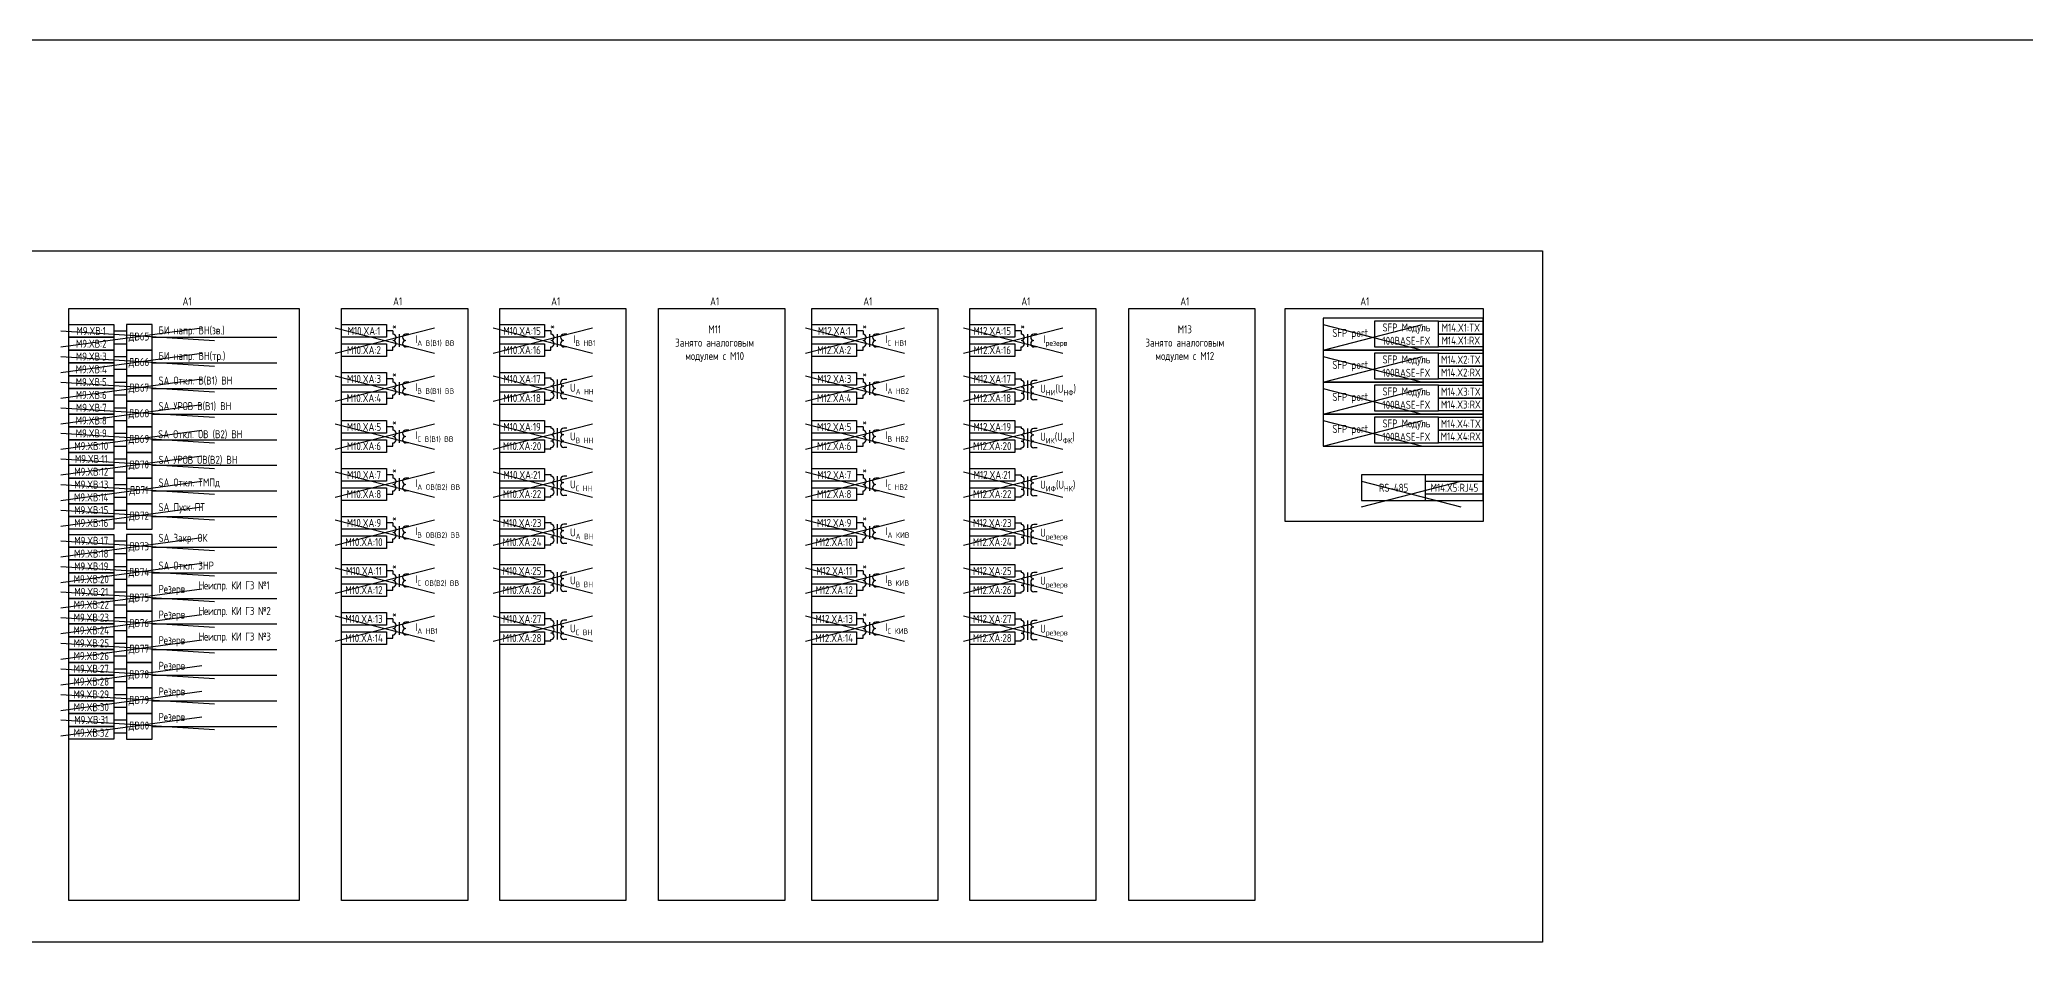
# Model space of a CAD drawing. Header units: millimetres. Extents: x -1117 to 4572, y -90 to 586.
# Drawn here: x -203 to 418, y 300 to 586 of the extents above; entities that cross this region are included whole.
import ezdxf

# ---------------------------------------------------------------- set-up
doc = ezdxf.new("R2010")
doc.units = ezdxf.units.MM
doc.styles.add('Gost_type_A', font='GOST_A.TTF')

msp = doc.modelspace()

# ---------------------------------------------------------------- linework, layer by layer
at = {"color": 6}
for p, q in [((198.14, 496.99), (229.14, 488.99)), ((198.14, 488.99), (229.14, 496.99)), ((-196.25, 489.99), (-152.25, 495.99)), ((-196.25, 494.99), (-148.25, 491.99)), ((-110.56, 495.99), (-79.56, 487.99)), ((-110.56, 487.99), (-79.56, 495.99)), ((-61.17, 495.99), (-30.17, 487.99)), ((-61.17, 487.99), (-30.17, 495.99)), ((36.35, 495.99), (67.35, 487.99)), ((36.35, 487.99), (67.35, 495.99)), ((-196.25, 481.99), (-152.25, 487.99)), ((-196.25, 486.99), (-148.25, 483.99)), ((198.14, 486.99), (229.14, 478.99)), ((198.14, 478.99), (229.14, 486.99)), ((-196.25, 473.99), (-152.25, 479.99)), ((-196.25, 478.99), (-148.25, 475.99)), ((-110.56, 480.99), (-79.56, 472.99)), ((-110.56, 472.99), (-79.56, 480.99)), ((-61.17, 480.99), (-30.17, 472.99)), ((-61.17, 472.99), (-30.17, 480.99)), ((36.35, 480.99), (67.35, 472.99)), ((36.35, 472.99), (67.35, 480.99)), ((85.74, 480.99), (116.74, 472.99)), ((85.74, 472.99), (116.74, 480.99)), ((-196.25, 465.99), (-152.25, 471.99)), ((198.14, 476.99), (229.14, 468.99)), ((198.14, 468.99), (229.14, 476.99)), ((-196.25, 470.99), (-148.25, 467.99)), ((-110.56, 465.99), (-79.56, 457.99)), ((-110.56, 457.99), (-79.56, 465.99)), ((-61.17, 465.99), (-30.17, 457.99)), ((-61.17, 457.99), (-30.17, 465.99)), ((36.35, 465.99), (67.35, 457.99)), ((36.35, 457.99), (67.35, 465.99)), ((85.74, 465.99), (116.74, 457.99)), ((85.74, 457.99), (116.74, 465.99)), ((198.14, 466.99), (229.14, 458.99)), ((198.14, 458.99), (229.14, 466.99)), ((-196.25, 457.99), (-152.25, 463.99)), ((-196.25, 462.99), (-148.25, 459.99)), ((-196.25, 449.99), (-152.25, 455.99)), ((-196.25, 454.99), (-148.25, 451.99)), ((-196.25, 441.99), (-152.25, 447.99)), ((-196.25, 446.99), (-148.25, 443.99)), ((-61.17, 450.99), (-30.17, 442.99)), ((-61.17, 442.99), (-30.17, 450.99)), ((36.35, 450.99), (67.35, 442.99)), ((36.35, 442.99), (67.35, 450.99)), ((85.74, 450.99), (116.74, 442.99)), ((85.74, 442.99), (116.74, 450.99)), ((210.14, 447.99), (241.14, 439.99)), ((210.14, 439.99), (241.14, 447.99)), ((-196.25, 433.99), (-152.25, 439.99)), ((-196.25, 438.99), (-148.25, 435.99)), ((-61.17, 435.99), (-30.17, 427.99)), ((-61.17, 427.99), (-30.17, 435.99)), ((36.35, 435.99), (67.35, 427.99)), ((36.35, 427.99), (67.35, 435.99)), ((-196.25, 424.41), (-152.25, 430.41)), ((-196.25, 429.41), (-148.25, 426.41)), ((-196.25, 416.41), (-152.25, 422.41)), ((-196.25, 421.41), (-148.25, 418.41)), ((-61.17, 420.99), (-30.17, 412.99)), ((-61.17, 412.99), (-30.17, 420.99)), ((36.35, 420.99), (67.35, 412.99)), ((36.35, 412.99), (67.35, 420.99)), ((-196.25, 408.41), (-152.25, 414.41)), ((-196.25, 413.41), (-148.25, 410.41)), ((-196.25, 400.41), (-152.25, 406.41)), ((-196.25, 405.41), (-148.25, 402.41)), ((-110.56, 405.99), (-79.56, 397.99)), ((-110.56, 397.99), (-79.56, 405.99)), ((-61.17, 405.99), (-30.17, 397.99)), ((-61.17, 397.99), (-30.17, 405.99)), ((36.35, 405.99), (67.35, 397.99)), ((36.35, 397.99), (67.35, 405.99)), ((-196.25, 392.41), (-152.25, 398.41)), ((-196.25, 397.41), (-148.25, 394.41))]:
    msp.add_line(p, q, dxfattribs=at)
for p, q in [((-179.78, 494.99), (-175.78, 494.99)), ((-179.78, 490.99), (-175.78, 490.99)), ((-167.78, 492.99), (-128.78, 492.99)), ((-92.56, 494.99), (-94.56, 494.99)), ((-43.17, 494.99), (-45.17, 494.99)), ((54.35, 494.99), (52.35, 494.99)), ((103.74, 494.99), (101.74, 494.99)), ((-179.78, 486.99), (-175.78, 486.99)), ((-167.78, 484.99), (-128.78, 484.99)), ((-94.56, 488.99), (-92.56, 488.99)), ((-45.17, 488.99), (-43.17, 488.99)), ((52.35, 488.99), (54.35, 488.99)), ((101.74, 488.99), (103.74, 488.99)), ((-179.78, 482.99), (-175.78, 482.99)), ((-179.78, 478.99), (-175.78, 478.99)), ((-92.56, 479.99), (-94.56, 479.99)), ((54.35, 479.99), (52.35, 479.99)), ((-179.78, 474.99), (-175.78, 474.99)), ((-167.78, 476.99), (-128.78, 476.99)), ((-94.56, 473.99), (-92.56, 473.99)), ((52.35, 473.99), (54.35, 473.99)), ((-179.78, 470.99), (-175.78, 470.99)), ((-179.78, 466.99), (-175.78, 466.99)), ((-167.78, 468.99), (-128.78, 468.99)), ((-179.78, 462.99), (-175.78, 462.99)), ((-167.78, 460.99), (-128.78, 460.99)), ((-92.56, 464.99), (-94.56, 464.99)), ((54.35, 464.99), (52.35, 464.99)), ((-179.78, 458.99), (-175.78, 458.99)), ((-179.78, 454.99), (-175.78, 454.99)), ((-167.78, 452.99), (-128.78, 452.99)), ((-94.56, 458.99), (-92.56, 458.99)), ((52.35, 458.99), (54.35, 458.99)), ((-179.78, 450.99), (-175.78, 450.99)), ((-179.78, 446.99), (-175.78, 446.99)), ((-92.56, 449.99), (-94.56, 449.99)), ((54.35, 449.99), (52.35, 449.99)), ((-179.78, 442.99), (-175.78, 442.99)), ((-167.78, 444.99), (-128.78, 444.99)), ((-94.56, 443.99), (-92.56, 443.99)), ((52.35, 443.99), (54.35, 443.99)), ((-179.78, 438.99), (-175.78, 438.99)), ((-179.78, 434.99), (-175.78, 434.99)), ((-167.78, 436.99), (-128.78, 436.99)), ((-92.56, 434.99), (-94.56, 434.99)), ((54.35, 434.99), (52.35, 434.99)), ((-179.78, 429.41), (-175.78, 429.41)), ((-94.56, 428.99), (-92.56, 428.99)), ((52.35, 428.99), (54.35, 428.99)), ((-179.78, 425.41), (-175.78, 425.41)), ((-167.78, 427.41), (-128.78, 427.41)), ((-179.78, 421.41), (-175.78, 421.41)), ((-179.78, 417.41), (-175.78, 417.41)), ((-167.78, 419.41), (-128.78, 419.41)), ((-92.56, 419.99), (-94.56, 419.99)), ((54.35, 419.99), (52.35, 419.99)), ((-179.78, 413.41), (-175.78, 413.41)), ((-167.78, 411.41), (-128.78, 411.41)), ((-94.56, 413.99), (-92.56, 413.99)), ((52.35, 413.99), (54.35, 413.99)), ((-179.78, 409.41), (-175.78, 409.41)), ((-179.78, 405.41), (-175.78, 405.41)), ((-167.78, 403.41), (-128.78, 403.41)), ((-92.56, 404.99), (-94.56, 404.99)), ((54.35, 404.99), (52.35, 404.99)), ((-179.78, 401.41), (-175.78, 401.41)), ((-179.78, 397.41), (-175.78, 397.41)), ((-94.56, 398.99), (-92.56, 398.99)), ((52.35, 398.99), (54.35, 398.99)), ((-179.78, 393.41), (-175.78, 393.41)), ((-167.78, 395.41), (-128.78, 395.41)), ((-179.78, 389.41), (-175.78, 389.41)), ((-179.78, 385.41), (-175.78, 385.41)), ((-167.78, 387.41), (-128.78, 387.41)), ((-179.78, 381.41), (-175.78, 381.41)), ((-167.78, 379.41), (-128.78, 379.41)), ((-179.78, 377.41), (-175.78, 377.41)), ((-179.78, 373.41), (-175.78, 373.41)), ((-179.78, 369.41), (-175.78, 369.41)), ((-167.78, 371.41), (-128.78, 371.41))]:
    msp.add_line(p, q)
at = {"ltscale": 4}
for p, q in [((-92.56, 494.99), (-92.56, 493.99)), ((-92.56, 494.49), (-92.56, 493.99)), ((-90.56, 493.99), (-90.56, 489.99)), ((-90.56, 493.99), (-90.56, 489.99)), ((-87.56, 493.99), (-88.56, 493.99)), ((-87.56, 493.99), (-88.56, 493.99)), ((-43.17, 494.99), (-43.17, 493.99)), ((-43.17, 494.49), (-43.17, 493.99)), ((-41.17, 493.99), (-41.17, 489.99)), ((-41.17, 493.99), (-41.17, 489.99)), ((-38.17, 493.99), (-39.17, 493.99)), ((-38.17, 493.99), (-39.17, 493.99)), ((54.35, 494.99), (54.35, 493.99)), ((54.35, 494.49), (54.35, 493.99)), ((56.35, 493.99), (56.35, 489.99)), ((56.35, 493.99), (56.35, 489.99)), ((59.35, 493.99), (58.35, 493.99)), ((59.35, 493.99), (58.35, 493.99)), ((103.74, 494.99), (103.74, 493.99)), ((103.74, 494.49), (103.74, 493.99)), ((105.74, 493.99), (105.74, 489.99)), ((105.74, 493.99), (105.74, 489.99)), ((108.74, 493.99), (107.74, 493.99)), ((108.74, 493.99), (107.74, 493.99)), ((-92.56, 488.99), (-92.56, 489.99)), ((-87.56, 489.99), (-88.56, 489.99)), ((-87.56, 489.99), (-88.56, 489.99)), ((-43.17, 488.99), (-43.17, 489.99)), ((-38.17, 489.99), (-39.17, 489.99)), ((-38.17, 489.99), (-39.17, 489.99)), ((54.35, 488.99), (54.35, 489.99)), ((59.35, 489.99), (58.35, 489.99)), ((59.35, 489.99), (58.35, 489.99)), ((103.74, 488.99), (103.74, 489.99)), ((108.74, 489.99), (107.74, 489.99)), ((108.74, 489.99), (107.74, 489.99)), ((-92.56, 479.99), (-92.56, 478.99)), ((-92.56, 479.49), (-92.56, 478.99)), ((-90.56, 478.99), (-90.56, 474.99)), ((-90.56, 478.99), (-90.56, 474.99)), ((-87.56, 478.99), (-88.56, 478.99)), ((-87.56, 478.99), (-88.56, 478.99)), ((-45.17, 480.3), (-43.17, 480.3)), ((-43.17, 480.3), (-43.17, 479.8)), ((-43.17, 480.3), (-43.17, 479.8)), ((-41.17, 479.8), (-41.17, 475.8)), ((-41.17, 477.8), (-41.17, 473.8)), ((-38.17, 479.8), (-39.17, 479.8)), ((54.35, 479.99), (54.35, 478.99)), ((54.35, 479.49), (54.35, 478.99)), ((56.35, 478.99), (56.35, 474.99)), ((56.35, 478.99), (56.35, 474.99)), ((59.35, 478.99), (58.35, 478.99)), ((59.35, 478.99), (58.35, 478.99)), ((101.74, 479.99), (103.74, 479.99)), ((103.74, 479.99), (103.74, 479.49)), ((103.74, 479.99), (103.74, 479.49)), ((105.74, 479.49), (105.74, 475.49)), ((108.74, 479.49), (107.74, 479.49)), ((-92.56, 473.99), (-92.56, 474.99)), ((-87.56, 474.99), (-88.56, 474.99)), ((-87.56, 474.99), (-88.56, 474.99)), ((-43.17, 473.3), (-45.17, 473.3)), ((-43.17, 473.3), (-43.17, 473.8)), ((-38.17, 473.8), (-39.17, 473.8)), ((54.35, 473.99), (54.35, 474.99)), ((59.35, 474.99), (58.35, 474.99)), ((59.35, 474.99), (58.35, 474.99)), ((103.74, 472.99), (101.74, 472.99)), ((103.74, 472.99), (103.74, 473.49)), ((105.74, 477.49), (105.74, 473.49)), ((108.74, 473.49), (107.74, 473.49)), ((-92.56, 464.99), (-92.56, 463.99)), ((-92.56, 464.49), (-92.56, 463.99)), ((-92.56, 458.99), (-92.56, 459.99)), ((-90.56, 463.99), (-90.56, 459.99)), ((-90.56, 463.99), (-90.56, 459.99)), ((-87.56, 463.99), (-88.56, 463.99)), ((-87.56, 463.99), (-88.56, 463.99)), ((-87.56, 459.99), (-88.56, 459.99)), ((-87.56, 459.99), (-88.56, 459.99)), ((-45.17, 465.08), (-43.17, 465.08)), ((-43.17, 465.08), (-43.17, 464.58)), ((-43.17, 465.08), (-43.17, 464.58)), ((-41.17, 464.58), (-41.17, 460.58)), ((-41.17, 462.58), (-41.17, 458.58)), ((-38.17, 464.58), (-39.17, 464.58)), ((54.35, 464.99), (54.35, 463.99)), ((54.35, 464.49), (54.35, 463.99)), ((54.35, 458.99), (54.35, 459.99)), ((56.35, 463.99), (56.35, 459.99)), ((56.35, 463.99), (56.35, 459.99)), ((59.35, 463.99), (58.35, 463.99)), ((59.35, 463.99), (58.35, 463.99)), ((59.35, 459.99), (58.35, 459.99)), ((59.35, 459.99), (58.35, 459.99)), ((101.74, 464.99), (103.74, 464.99)), ((103.74, 464.99), (103.74, 464.49)), ((103.74, 464.99), (103.74, 464.49)), ((105.74, 464.49), (105.74, 460.49)), ((105.74, 462.49), (105.74, 458.49)), ((108.74, 464.49), (107.74, 464.49)), ((-43.17, 458.08), (-45.17, 458.08)), ((-43.17, 458.08), (-43.17, 458.58)), ((-38.17, 458.58), (-39.17, 458.58)), ((103.74, 457.99), (101.74, 457.99)), ((103.74, 457.99), (103.74, 458.49)), ((108.74, 458.49), (107.74, 458.49)), ((-92.56, 449.99), (-92.56, 448.99)), ((-92.56, 449.49), (-92.56, 448.99)), ((-90.56, 448.99), (-90.56, 444.99)), ((-90.56, 448.99), (-90.56, 444.99)), ((-87.56, 448.99), (-88.56, 448.99)), ((-87.56, 448.99), (-88.56, 448.99)), ((-45.17, 450.08), (-43.17, 450.08)), ((-43.17, 450.08), (-43.17, 449.58)), ((-43.17, 450.08), (-43.17, 449.58)), ((-41.17, 449.58), (-41.17, 445.58)), ((-41.17, 447.58), (-41.17, 443.58)), ((-38.17, 449.58), (-39.17, 449.58)), ((54.35, 449.99), (54.35, 448.99)), ((54.35, 449.49), (54.35, 448.99)), ((56.35, 448.99), (56.35, 444.99)), ((56.35, 448.99), (56.35, 444.99)), ((59.35, 448.99), (58.35, 448.99)), ((59.35, 448.99), (58.35, 448.99)), ((101.74, 449.99), (103.74, 449.99)), ((103.74, 449.99), (103.74, 449.49)), ((103.74, 449.99), (103.74, 449.49)), ((105.74, 449.49), (105.74, 445.49)), ((105.74, 447.49), (105.74, 443.49)), ((108.74, 449.49), (107.74, 449.49)), ((-92.56, 443.99), (-92.56, 444.99)), ((-87.56, 444.99), (-88.56, 444.99)), ((-87.56, 444.99), (-88.56, 444.99)), ((-43.17, 443.08), (-45.17, 443.08)), ((-43.17, 443.08), (-43.17, 443.58)), ((-38.17, 443.58), (-39.17, 443.58)), ((54.35, 443.99), (54.35, 444.99)), ((59.35, 444.99), (58.35, 444.99)), ((59.35, 444.99), (58.35, 444.99)), ((103.74, 442.99), (101.74, 442.99)), ((103.74, 442.99), (103.74, 443.49)), ((108.74, 443.49), (107.74, 443.49)), ((-92.56, 434.99), (-92.56, 433.99)), ((-92.56, 434.49), (-92.56, 433.99)), ((-45.17, 435.08), (-43.17, 435.08)), ((-43.17, 435.08), (-43.17, 434.58)), ((-43.17, 435.08), (-43.17, 434.58)), ((-41.17, 434.58), (-41.17, 430.58)), ((-38.17, 434.58), (-39.17, 434.58)), ((54.35, 434.99), (54.35, 433.99)), ((54.35, 434.49), (54.35, 433.99)), ((101.74, 434.99), (103.74, 434.99)), ((103.74, 434.99), (103.74, 434.49)), ((103.74, 434.99), (103.74, 434.49)), ((105.74, 434.49), (105.74, 430.49)), ((108.74, 434.49), (107.74, 434.49)), ((-92.56, 428.99), (-92.56, 429.99)), ((-90.56, 433.99), (-90.56, 429.99)), ((-90.56, 433.99), (-90.56, 429.99)), ((-87.56, 433.99), (-88.56, 433.99)), ((-87.56, 433.99), (-88.56, 433.99)), ((-87.56, 429.99), (-88.56, 429.99)), ((-87.56, 429.99), (-88.56, 429.99)), ((-43.17, 428.08), (-45.17, 428.08)), ((-43.17, 428.08), (-43.17, 428.58)), ((-41.17, 432.58), (-41.17, 428.58)), ((-38.17, 428.58), (-39.17, 428.58)), ((54.35, 428.99), (54.35, 429.99)), ((56.35, 433.99), (56.35, 429.99)), ((56.35, 433.99), (56.35, 429.99)), ((59.35, 433.99), (58.35, 433.99)), ((59.35, 433.99), (58.35, 433.99)), ((59.35, 429.99), (58.35, 429.99)), ((59.35, 429.99), (58.35, 429.99)), ((103.74, 427.99), (103.74, 428.49)), ((105.74, 432.49), (105.74, 428.49)), ((108.74, 428.49), (107.74, 428.49)), ((103.74, 427.99), (101.74, 427.99)), ((-92.56, 419.99), (-92.56, 418.99)), ((-92.56, 419.49), (-92.56, 418.99)), ((-90.56, 418.99), (-90.56, 414.99)), ((-90.56, 418.99), (-90.56, 414.99)), ((-87.56, 418.99), (-88.56, 418.99)), ((-87.56, 418.99), (-88.56, 418.99)), ((-45.17, 420.08), (-43.17, 420.08)), ((-43.17, 420.08), (-43.17, 419.58)), ((-43.17, 420.08), (-43.17, 419.58)), ((-41.17, 419.58), (-41.17, 415.58)), ((-41.17, 417.58), (-41.17, 413.58)), ((-38.17, 419.58), (-39.17, 419.58)), ((54.35, 419.99), (54.35, 418.99)), ((54.35, 419.49), (54.35, 418.99)), ((56.35, 418.99), (56.35, 414.99)), ((56.35, 418.99), (56.35, 414.99)), ((59.35, 418.99), (58.35, 418.99)), ((59.35, 418.99), (58.35, 418.99)), ((101.74, 419.99), (103.74, 419.99)), ((103.74, 419.99), (103.74, 419.49)), ((103.74, 419.99), (103.74, 419.49)), ((105.74, 419.49), (105.74, 415.49)), ((105.74, 417.49), (105.74, 413.49)), ((108.74, 419.49), (107.74, 419.49)), ((-92.56, 413.99), (-92.56, 414.99)), ((-87.56, 414.99), (-88.56, 414.99)), ((-87.56, 414.99), (-88.56, 414.99)), ((-43.17, 413.08), (-45.17, 413.08)), ((-43.17, 413.08), (-43.17, 413.58)), ((-38.17, 413.58), (-39.17, 413.58)), ((54.35, 413.99), (54.35, 414.99)), ((59.35, 414.99), (58.35, 414.99)), ((59.35, 414.99), (58.35, 414.99)), ((103.74, 412.99), (101.74, 412.99)), ((103.74, 412.99), (103.74, 413.49)), ((108.74, 413.49), (107.74, 413.49)), ((-92.56, 404.99), (-92.56, 403.99)), ((-92.56, 404.49), (-92.56, 403.99)), ((-90.56, 403.99), (-90.56, 399.99)), ((-90.56, 403.99), (-90.56, 399.99)), ((-87.56, 403.99), (-88.56, 403.99)), ((-87.56, 403.99), (-88.56, 403.99)), ((-45.17, 405.08), (-43.17, 405.08)), ((-43.17, 405.08), (-43.17, 404.58)), ((-43.17, 405.08), (-43.17, 404.58)), ((-41.17, 404.58), (-41.17, 400.58)), ((-38.17, 404.58), (-39.17, 404.58)), ((54.35, 404.99), (54.35, 403.99)), ((54.35, 404.49), (54.35, 403.99)), ((56.35, 403.99), (56.35, 399.99)), ((56.35, 403.99), (56.35, 399.99)), ((59.35, 403.99), (58.35, 403.99)), ((59.35, 403.99), (58.35, 403.99)), ((101.74, 404.99), (103.74, 404.99)), ((103.74, 404.99), (103.74, 404.49)), ((103.74, 404.99), (103.74, 404.49)), ((105.74, 404.49), (105.74, 400.49)), ((108.74, 404.49), (107.74, 404.49)), ((-92.56, 398.99), (-92.56, 399.99)), ((-87.56, 399.99), (-88.56, 399.99)), ((-87.56, 399.99), (-88.56, 399.99)), ((-43.17, 398.08), (-45.17, 398.08)), ((-43.17, 398.08), (-43.17, 398.58)), ((-41.17, 402.58), (-41.17, 398.58)), ((-38.17, 398.58), (-39.17, 398.58)), ((54.35, 398.99), (54.35, 399.99)), ((59.35, 399.99), (58.35, 399.99)), ((59.35, 399.99), (58.35, 399.99)), ((103.74, 397.99), (101.74, 397.99)), ((103.74, 397.99), (103.74, 398.49)), ((105.74, 402.49), (105.74, 398.49)), ((108.74, 398.49), (107.74, 398.49))]:
    msp.add_line(p, q, dxfattribs=at)
at = {"color": 3}
for p, q in [((85.74, 495.99), (116.74, 487.99)), ((85.74, 487.99), (116.74, 495.99)), ((-110.56, 450.99), (-79.56, 442.99)), ((-110.56, 442.99), (-79.56, 450.99)), ((-110.56, 435.99), (-79.56, 427.99)), ((-110.56, 427.99), (-79.56, 435.99)), ((85.74, 435.99), (116.74, 427.99)), ((85.74, 427.99), (116.74, 435.99)), ((-110.56, 420.99), (-79.56, 412.99)), ((-110.56, 412.99), (-79.56, 420.99)), ((85.74, 420.99), (116.74, 412.99)), ((85.74, 412.99), (116.74, 420.99)), ((85.74, 405.99), (116.74, 397.99)), ((85.74, 397.99), (116.74, 405.99)), ((-196.25, 384.41), (-152.25, 390.41)), ((-196.25, 389.41), (-148.25, 386.41)), ((-196.25, 376.41), (-152.25, 382.41)), ((-196.25, 381.41), (-148.25, 378.41)), ((-196.25, 368.41), (-152.25, 374.41)), ((-196.25, 373.41), (-148.25, 370.41))]:
    msp.add_line(p, q, dxfattribs=at)
for points in [[(-1117.42, 586), (4572.48, 586), (4572.48, -90), (-1117.42, -90)], [(-839.89, 519.99), (266.63, 519.99), (266.63, 303.99), (-839.89, 303.99)], [(-193.78, 501.99), (-121.78, 501.99), (-121.78, 316.99), (-193.78, 316.99)], [(-193.78, 496.99), (-179.78, 496.99), (-179.78, 492.99), (-193.78, 492.99)], [(-108.56, 501.99), (-69.17, 501.99), (-69.17, 316.99), (-108.56, 316.99)], [(-108.56, 496.99), (-94.56, 496.99), (-94.56, 492.99), (-108.56, 492.99)], [(-59.17, 501.99), (-19.78, 501.99), (-19.78, 316.99), (-59.17, 316.99)], [(-59.17, 496.99), (-45.17, 496.99), (-45.17, 492.99), (-59.17, 492.99)], [(-9.51, 501.99), (29.88, 501.99), (29.88, 316.99), (-9.51, 316.99)], [(38.35, 501.99), (77.74, 501.99), (77.74, 316.99), (38.35, 316.99)], [(38.35, 496.99), (52.35, 496.99), (52.35, 492.99), (38.35, 492.99)], [(87.74, 501.99), (127.13, 501.99), (127.13, 316.99), (87.74, 316.99)], [(87.74, 496.99), (101.74, 496.99), (101.74, 492.99), (87.74, 492.99)], [(137.4, 501.99), (176.79, 501.99), (176.79, 316.99), (137.4, 316.99)], [(186.26, 501.99), (248.14, 501.99), (248.14, 435.41), (186.26, 435.41)], [(248.14, 498.99), (198.14, 498.99), (198.14, 488.99), (248.14, 488.99)], [(234.14, 497.99), (248.14, 497.99), (248.14, 493.99), (234.14, 493.99)], [(-193.78, 492.99), (-179.78, 492.99), (-179.78, 488.99), (-193.78, 488.99)], [(-108.56, 490.99), (-94.56, 490.99), (-94.56, 486.99), (-108.56, 486.99)], [(-59.17, 490.99), (-45.17, 490.99), (-45.17, 486.99), (-59.17, 486.99)], [(38.35, 490.99), (52.35, 490.99), (52.35, 486.99), (38.35, 486.99)], [(87.74, 490.99), (101.74, 490.99), (101.74, 486.99), (87.74, 486.99)], [(234.14, 493.99), (248.14, 493.99), (248.14, 489.99), (234.14, 489.99)], [(-193.78, 488.99), (-179.78, 488.99), (-179.78, 484.99), (-193.78, 484.99)], [(-193.78, 484.99), (-179.78, 484.99), (-179.78, 480.99), (-193.78, 480.99)], [(248.14, 488.99), (198.14, 488.99), (198.14, 478.99), (248.14, 478.99)], [(234.14, 487.99), (248.14, 487.99), (248.14, 483.99), (234.14, 483.99)], [(234.14, 483.99), (248.14, 483.99), (248.14, 479.99), (234.14, 479.99)], [(-193.78, 480.99), (-179.78, 480.99), (-179.78, 476.99), (-193.78, 476.99)], [(-108.56, 481.99), (-94.56, 481.99), (-94.56, 477.99), (-108.56, 477.99)], [(-59.17, 481.99), (-45.17, 481.99), (-45.17, 477.99), (-59.17, 477.99)], [(38.35, 481.99), (52.35, 481.99), (52.35, 477.99), (38.35, 477.99)], [(87.74, 481.99), (101.74, 481.99), (101.74, 477.99), (87.74, 477.99)], [(248.14, 478.99), (198.14, 478.99), (198.14, 468.99), (248.14, 468.99)], [(234.14, 477.99), (248.14, 477.99), (248.14, 473.99), (234.14, 473.99)], [(-193.78, 476.99), (-179.78, 476.99), (-179.78, 472.99), (-193.78, 472.99)], [(-193.78, 472.99), (-179.78, 472.99), (-179.78, 468.99), (-193.78, 468.99)], [(-108.56, 475.99), (-94.56, 475.99), (-94.56, 471.99), (-108.56, 471.99)], [(-59.17, 475.99), (-45.17, 475.99), (-45.17, 471.99), (-59.17, 471.99)], [(38.35, 475.99), (52.35, 475.99), (52.35, 471.99), (38.35, 471.99)], [(87.74, 475.99), (101.74, 475.99), (101.74, 471.99), (87.74, 471.99)], [(234.14, 473.99), (248.14, 473.99), (248.14, 469.99), (234.14, 469.99)], [(-193.78, 468.99), (-179.78, 468.99), (-179.78, 464.99), (-193.78, 464.99)], [(-108.56, 466.99), (-94.56, 466.99), (-94.56, 462.99), (-108.56, 462.99)], [(-59.17, 466.99), (-45.17, 466.99), (-45.17, 462.99), (-59.17, 462.99)], [(38.35, 466.99), (52.35, 466.99), (52.35, 462.99), (38.35, 462.99)], [(87.74, 466.99), (101.74, 466.99), (101.74, 462.99), (87.74, 462.99)], [(248.14, 468.99), (198.14, 468.99), (198.14, 458.99), (248.14, 458.99)], [(234.14, 467.99), (248.14, 467.99), (248.14, 463.99), (234.14, 463.99)], [(-193.78, 464.99), (-179.78, 464.99), (-179.78, 460.99), (-193.78, 460.99)], [(-193.78, 460.99), (-179.78, 460.99), (-179.78, 456.99), (-193.78, 456.99)], [(-108.56, 460.99), (-94.56, 460.99), (-94.56, 456.99), (-108.56, 456.99)], [(-59.17, 460.99), (-45.17, 460.99), (-45.17, 456.99), (-59.17, 456.99)], [(38.35, 460.99), (52.35, 460.99), (52.35, 456.99), (38.35, 456.99)], [(87.74, 460.99), (101.74, 460.99), (101.74, 456.99), (87.74, 456.99)], [(234.14, 463.99), (248.14, 463.99), (248.14, 459.99), (234.14, 459.99)], [(-193.78, 456.99), (-179.78, 456.99), (-179.78, 452.99), (-193.78, 452.99)], [(-193.78, 452.99), (-179.78, 452.99), (-179.78, 448.99), (-193.78, 448.99)], [(-193.78, 448.99), (-179.78, 448.99), (-179.78, 444.99), (-193.78, 444.99)], [(-108.56, 451.99), (-94.56, 451.99), (-94.56, 447.99), (-108.56, 447.99)], [(-59.17, 451.99), (-45.17, 451.99), (-45.17, 447.99), (-59.17, 447.99)], [(38.35, 451.99), (52.35, 451.99), (52.35, 447.99), (38.35, 447.99)], [(87.74, 451.99), (101.74, 451.99), (101.74, 447.99), (87.74, 447.99)], [(230.14, 447.99), (248.14, 447.99), (248.14, 443.99), (230.14, 443.99)], [(-193.78, 444.99), (-179.78, 444.99), (-179.78, 440.99), (-193.78, 440.99)], [(-193.78, 440.99), (-179.78, 440.99), (-179.78, 436.99), (-193.78, 436.99)], [(-108.56, 445.99), (-94.56, 445.99), (-94.56, 441.99), (-108.56, 441.99)], [(-59.17, 445.99), (-45.17, 445.99), (-45.17, 441.99), (-59.17, 441.99)], [(38.35, 445.99), (52.35, 445.99), (52.35, 441.99), (38.35, 441.99)], [(87.74, 445.99), (101.74, 445.99), (101.74, 441.99), (87.74, 441.99)], [(-193.78, 436.99), (-179.78, 436.99), (-179.78, 432.99), (-193.78, 432.99)], [(-108.56, 436.99), (-94.56, 436.99), (-94.56, 432.99), (-108.56, 432.99)], [(-59.17, 436.99), (-45.17, 436.99), (-45.17, 432.99), (-59.17, 432.99)], [(38.35, 436.99), (52.35, 436.99), (52.35, 432.99), (38.35, 432.99)], [(87.74, 436.99), (101.74, 436.99), (101.74, 432.99), (87.74, 432.99)], [(-193.78, 431.41), (-179.78, 431.41), (-179.78, 427.41), (-193.78, 427.41)], [(-108.56, 430.99), (-94.56, 430.99), (-94.56, 426.99), (-108.56, 426.99)], [(-59.17, 430.99), (-45.17, 430.99), (-45.17, 426.99), (-59.17, 426.99)], [(38.35, 430.99), (52.35, 430.99), (52.35, 426.99), (38.35, 426.99)], [(87.74, 430.99), (101.74, 430.99), (101.74, 426.99), (87.74, 426.99)], [(-193.78, 427.41), (-179.78, 427.41), (-179.78, 423.41), (-193.78, 423.41)], [(-193.78, 423.41), (-179.78, 423.41), (-179.78, 419.41), (-193.78, 419.41)], [(-108.56, 421.99), (-94.56, 421.99), (-94.56, 417.99), (-108.56, 417.99)], [(-59.17, 421.99), (-45.17, 421.99), (-45.17, 417.99), (-59.17, 417.99)], [(38.35, 421.99), (52.35, 421.99), (52.35, 417.99), (38.35, 417.99)], [(87.74, 421.99), (101.74, 421.99), (101.74, 417.99), (87.74, 417.99)], [(-193.78, 419.41), (-179.78, 419.41), (-179.78, 415.41), (-193.78, 415.41)], [(-108.56, 415.99), (-94.56, 415.99), (-94.56, 411.99), (-108.56, 411.99)], [(-59.17, 415.99), (-45.17, 415.99), (-45.17, 411.99), (-59.17, 411.99)], [(38.35, 415.99), (52.35, 415.99), (52.35, 411.99), (38.35, 411.99)], [(87.74, 415.99), (101.74, 415.99), (101.74, 411.99), (87.74, 411.99)], [(-193.78, 415.41), (-179.78, 415.41), (-179.78, 411.41), (-193.78, 411.41)], [(-193.78, 411.41), (-179.78, 411.41), (-179.78, 407.41), (-193.78, 407.41)], [(-193.78, 407.41), (-179.78, 407.41), (-179.78, 403.41), (-193.78, 403.41)], [(-193.78, 403.41), (-179.78, 403.41), (-179.78, 399.41), (-193.78, 399.41)], [(-108.56, 406.99), (-94.56, 406.99), (-94.56, 402.99), (-108.56, 402.99)], [(-59.17, 406.99), (-45.17, 406.99), (-45.17, 402.99), (-59.17, 402.99)], [(38.35, 406.99), (52.35, 406.99), (52.35, 402.99), (38.35, 402.99)], [(87.74, 406.99), (101.74, 406.99), (101.74, 402.99), (87.74, 402.99)], [(-193.78, 399.41), (-179.78, 399.41), (-179.78, 395.41), (-193.78, 395.41)], [(-108.56, 400.99), (-94.56, 400.99), (-94.56, 396.99), (-108.56, 396.99)], [(-59.17, 400.99), (-45.17, 400.99), (-45.17, 396.99), (-59.17, 396.99)], [(38.35, 400.99), (52.35, 400.99), (52.35, 396.99), (38.35, 396.99)], [(87.74, 400.99), (101.74, 400.99), (101.74, 396.99), (87.74, 396.99)], [(-193.78, 395.41), (-179.78, 395.41), (-179.78, 391.41), (-193.78, 391.41)], [(-193.78, 391.41), (-179.78, 391.41), (-179.78, 387.41), (-193.78, 387.41)], [(-193.78, 387.41), (-179.78, 387.41), (-179.78, 383.41), (-193.78, 383.41)], [(-193.78, 383.41), (-179.78, 383.41), (-179.78, 379.41), (-193.78, 379.41)], [(-193.78, 379.41), (-179.78, 379.41), (-179.78, 375.41), (-193.78, 375.41)], [(-193.78, 375.41), (-179.78, 375.41), (-179.78, 371.41), (-193.78, 371.41)], [(-193.78, 371.41), (-179.78, 371.41), (-179.78, 367.41), (-193.78, 367.41)]]:
    msp.add_lwpolyline(points, close=True)
at = {"ltscale": 4}
for points in [[(-175.78, 488.99), (-167.78, 488.99), (-167.78, 496.99), (-175.78, 496.99)], [(-175.78, 480.99), (-167.78, 480.99), (-167.78, 488.99), (-175.78, 488.99)], [(-175.78, 472.99), (-167.78, 472.99), (-167.78, 480.99), (-175.78, 480.99)], [(-175.78, 464.99), (-167.78, 464.99), (-167.78, 472.99), (-175.78, 472.99)], [(-175.78, 456.99), (-167.78, 456.99), (-167.78, 464.99), (-175.78, 464.99)], [(-175.78, 448.99), (-167.78, 448.99), (-167.78, 456.99), (-175.78, 456.99)], [(-175.78, 440.99), (-167.78, 440.99), (-167.78, 448.99), (-175.78, 448.99)], [(-175.78, 432.99), (-167.78, 432.99), (-167.78, 440.99), (-175.78, 440.99)], [(-175.78, 423.41), (-167.78, 423.41), (-167.78, 431.41), (-175.78, 431.41)], [(-175.78, 415.41), (-167.78, 415.41), (-167.78, 423.41), (-175.78, 423.41)], [(-175.78, 407.41), (-167.78, 407.41), (-167.78, 415.41), (-175.78, 415.41)], [(-175.78, 399.41), (-167.78, 399.41), (-167.78, 407.41), (-175.78, 407.41)], [(-175.78, 391.41), (-167.78, 391.41), (-167.78, 399.41), (-175.78, 399.41)], [(-175.78, 383.41), (-167.78, 383.41), (-167.78, 391.41), (-175.78, 391.41)], [(-175.78, 375.41), (-167.78, 375.41), (-167.78, 383.41), (-175.78, 383.41)], [(-175.78, 367.41), (-167.78, 367.41), (-167.78, 375.41), (-175.78, 375.41)]]:
    msp.add_lwpolyline(points, close=True, dxfattribs=at)
at = {"linetype": 'Continuous', "lineweight": 25, "ltscale": 4}
for points in [[(214.14, 489.99), (234.14, 489.99), (234.14, 497.99), (214.14, 497.99)], [(214.14, 479.99), (234.14, 479.99), (234.14, 487.99), (214.14, 487.99)], [(214.14, 469.99), (234.14, 469.99), (234.14, 477.99), (214.14, 477.99)], [(214.14, 459.99), (234.14, 459.99), (234.14, 467.99), (214.14, 467.99)], [(210.14, 441.99), (248.14, 441.99), (248.14, 449.99), (210.14, 449.99)], [(210.14, 441.99), (230.14, 441.99), (230.14, 449.99), (210.14, 449.99)]]:
    msp.add_lwpolyline(points, close=True, dxfattribs=at)
at = {"ltscale": 4}
for centre, start, end in [((-92.56, 492.99), 270, 90), ((-92.56, 492.99), 270, 90), ((-92.56, 490.99), 270, 90), ((-92.56, 490.99), 270, 90), ((-88.56, 492.99), 90, 270), ((-88.56, 492.99), 90, 270), ((-88.56, 490.99), 90, 270), ((-88.56, 490.99), 90, 270), ((-43.17, 492.99), 270, 90), ((-43.17, 492.99), 270, 90), ((-43.17, 490.99), 270, 90), ((-43.17, 490.99), 270, 90), ((-39.17, 492.99), 90, 270), ((-39.17, 492.99), 90, 270), ((-39.17, 490.99), 90, 270), ((-39.17, 490.99), 90, 270), ((54.35, 492.99), 270, 90), ((54.35, 492.99), 270, 90), ((54.35, 490.99), 270, 90), ((54.35, 490.99), 270, 90), ((58.35, 492.99), 90, 270), ((58.35, 492.99), 90, 270), ((58.35, 490.99), 90, 270), ((58.35, 490.99), 90, 270), ((103.74, 492.99), 270, 90), ((103.74, 492.99), 270, 90), ((103.74, 490.99), 270, 90), ((103.74, 490.99), 270, 90), ((107.74, 492.99), 90, 270), ((107.74, 492.99), 90, 270), ((107.74, 490.99), 90, 270), ((107.74, 490.99), 90, 270), ((-92.56, 477.99), 270, 90), ((-92.56, 477.99), 270, 90), ((-88.56, 477.99), 90, 270), ((-88.56, 477.99), 90, 270), ((-43.17, 478.8), 270, 90), ((-43.17, 476.8), 270, 90), ((-39.17, 478.8), 90, 270), ((-39.17, 478.8), 90, 270), ((-39.17, 476.8), 90, 270), ((-39.17, 476.8), 90, 270), ((54.35, 477.99), 270, 90), ((54.35, 477.99), 270, 90), ((58.35, 477.99), 90, 270), ((58.35, 477.99), 90, 270), ((103.74, 478.49), 270, 90), ((107.74, 478.49), 90, 270), ((107.74, 478.49), 90, 270), ((-92.56, 475.99), 270, 90), ((-92.56, 475.99), 270, 90), ((-88.56, 475.99), 90, 270), ((-88.56, 475.99), 90, 270), ((-43.17, 474.8), 270, 90), ((-39.17, 474.8), 90, 270), ((54.35, 475.99), 270, 90), ((54.35, 475.99), 270, 90), ((58.35, 475.99), 90, 270), ((58.35, 475.99), 90, 270), ((103.74, 476.49), 270, 90), ((103.74, 474.49), 270, 90), ((107.74, 476.49), 90, 270), ((107.74, 476.49), 90, 270), ((107.74, 474.49), 90, 270), ((-92.56, 462.99), 270, 90), ((-92.56, 462.99), 270, 90), ((-92.56, 460.99), 270, 90), ((-92.56, 460.99), 270, 90), ((-88.56, 462.99), 90, 270), ((-88.56, 462.99), 90, 270), ((-88.56, 460.99), 90, 270), ((-88.56, 460.99), 90, 270), ((-43.17, 463.58), 270, 90), ((-43.17, 461.58), 270, 90), ((-43.17, 459.58), 270, 90), ((-39.17, 463.58), 90, 270), ((-39.17, 463.58), 90, 270), ((-39.17, 461.58), 90, 270), ((-39.17, 461.58), 90, 270), ((-39.17, 459.58), 90, 270), ((54.35, 462.99), 270, 90), ((54.35, 462.99), 270, 90), ((54.35, 460.99), 270, 90), ((54.35, 460.99), 270, 90), ((58.35, 462.99), 90, 270), ((58.35, 462.99), 90, 270), ((58.35, 460.99), 90, 270), ((58.35, 460.99), 90, 270), ((103.74, 463.49), 270, 90), ((103.74, 461.49), 270, 90), ((103.74, 459.49), 270, 90), ((107.74, 463.49), 90, 270), ((107.74, 463.49), 90, 270), ((107.74, 461.49), 90, 270), ((107.74, 461.49), 90, 270), ((107.74, 459.49), 90, 270), ((-92.56, 447.99), 270, 90), ((-92.56, 447.99), 270, 90), ((-92.56, 445.99), 270, 90), ((-92.56, 445.99), 270, 90), ((-88.56, 447.99), 90, 270), ((-88.56, 447.99), 90, 270), ((-88.56, 445.99), 90, 270), ((-88.56, 445.99), 90, 270), ((-43.17, 448.58), 270, 90), ((-43.17, 446.58), 270, 90), ((-39.17, 448.58), 90, 270), ((-39.17, 448.58), 90, 270), ((-39.17, 446.58), 90, 270), ((-39.17, 446.58), 90, 270), ((54.35, 447.99), 270, 90), ((54.35, 447.99), 270, 90), ((54.35, 445.99), 270, 90), ((54.35, 445.99), 270, 90), ((58.35, 447.99), 90, 270), ((58.35, 447.99), 90, 270), ((58.35, 445.99), 90, 270), ((58.35, 445.99), 90, 270), ((103.74, 448.49), 270, 90), ((103.74, 446.49), 270, 90), ((107.74, 448.49), 90, 270), ((107.74, 448.49), 90, 270), ((107.74, 446.49), 90, 270), ((107.74, 446.49), 90, 270), ((-43.17, 444.58), 270, 90), ((-39.17, 444.58), 90, 270), ((103.74, 444.49), 270, 90), ((107.74, 444.49), 90, 270), ((-43.17, 433.58), 270, 90), ((-39.17, 433.58), 90, 270), ((-39.17, 433.58), 90, 270), ((103.74, 433.49), 270, 90), ((107.74, 433.49), 90, 270), ((107.74, 433.49), 90, 270), ((-92.56, 432.99), 270, 90), ((-92.56, 432.99), 270, 90), ((-92.56, 430.99), 270, 90), ((-92.56, 430.99), 270, 90), ((-88.56, 432.99), 90, 270), ((-88.56, 432.99), 90, 270), ((-88.56, 430.99), 90, 270), ((-88.56, 430.99), 90, 270), ((-43.17, 431.58), 270, 90), ((-43.17, 429.58), 270, 90), ((-39.17, 431.58), 90, 270), ((-39.17, 431.58), 90, 270), ((-39.17, 429.58), 90, 270), ((54.35, 432.99), 270, 90), ((54.35, 432.99), 270, 90), ((54.35, 430.99), 270, 90), ((54.35, 430.99), 270, 90), ((58.35, 432.99), 90, 270), ((58.35, 432.99), 90, 270), ((58.35, 430.99), 90, 270), ((58.35, 430.99), 90, 270), ((103.74, 431.49), 270, 90), ((103.74, 429.49), 270, 90), ((107.74, 431.49), 90, 270), ((107.74, 431.49), 90, 270), ((107.74, 429.49), 90, 270), ((-92.56, 417.99), 270, 90), ((-92.56, 417.99), 270, 90), ((-92.56, 415.99), 270, 90), ((-92.56, 415.99), 270, 90), ((-88.56, 417.99), 90, 270), ((-88.56, 417.99), 90, 270), ((-88.56, 415.99), 90, 270), ((-88.56, 415.99), 90, 270), ((-43.17, 418.58), 270, 90), ((-43.17, 416.58), 270, 90), ((-39.17, 418.58), 90, 270), ((-39.17, 418.58), 90, 270), ((-39.17, 416.58), 90, 270), ((-39.17, 416.58), 90, 270), ((54.35, 417.99), 270, 90), ((54.35, 417.99), 270, 90), ((54.35, 415.99), 270, 90), ((54.35, 415.99), 270, 90), ((58.35, 417.99), 90, 270), ((58.35, 417.99), 90, 270), ((58.35, 415.99), 90, 270), ((58.35, 415.99), 90, 270), ((103.74, 418.49), 270, 90), ((103.74, 416.49), 270, 90), ((107.74, 418.49), 90, 270), ((107.74, 418.49), 90, 270), ((107.74, 416.49), 90, 270), ((107.74, 416.49), 90, 270), ((-43.17, 414.58), 270, 90), ((-39.17, 414.58), 90, 270), ((103.74, 414.49), 270, 90), ((107.74, 414.49), 90, 270), ((-92.56, 402.99), 270, 90), ((-92.56, 402.99), 270, 90), ((-88.56, 402.99), 90, 270), ((-88.56, 402.99), 90, 270), ((-43.17, 403.58), 270, 90), ((-39.17, 403.58), 90, 270), ((-39.17, 403.58), 90, 270), ((54.35, 402.99), 270, 90), ((54.35, 402.99), 270, 90), ((58.35, 402.99), 90, 270), ((58.35, 402.99), 90, 270), ((103.74, 403.49), 270, 90), ((107.74, 403.49), 90, 270), ((107.74, 403.49), 90, 270), ((-92.56, 400.99), 270, 90), ((-92.56, 400.99), 270, 90), ((-88.56, 400.99), 90, 270), ((-88.56, 400.99), 90, 270), ((-43.17, 401.58), 270, 90), ((-43.17, 399.58), 270, 90), ((-39.17, 401.58), 90, 270), ((-39.17, 401.58), 90, 270), ((-39.17, 399.58), 90, 270), ((54.35, 400.99), 270, 90), ((54.35, 400.99), 270, 90), ((58.35, 400.99), 90, 270), ((58.35, 400.99), 90, 270), ((103.74, 401.49), 270, 90), ((103.74, 399.49), 270, 90), ((107.74, 401.49), 90, 270), ((107.74, 401.49), 90, 270), ((107.74, 399.49), 90, 270)]:
    msp.add_arc(centre, 1, start, end, dxfattribs=at)

# ---------------------------------------------------------------- texts
at = {"char_height": 2.5, "attachment_point": 8, "line_spacing_factor": 0.9, "style": 'Gost_type_A'}
for insert, width in [((-156.84, 502.99), 73.8762), ((-91.06, 502.99), 35), ((-41.67, 502.99), 35), ((7.99, 502.99), 35), ((55.85, 502.99), 35), ((105.24, 502.99), 35), ((154.9, 502.99), 35), ((211.14, 502.99), 74.0002)]:
    msp.add_mtext('A1', dxfattribs=dict(at, insert=insert, width=width))
at = {"char_height": 2.5, "style": 'Gost_type_A'}
for s, insert, width, attachment_point in [('\\pxt2;БИ напр. ВН(зв.)', (-165.78, 493.24), 27.8465, 7), ('*', (-92.06, 496.49), 3, 5), ('*', (-42.67, 496.49), 3, 5), ('M11\\PЗанято аналоговым модулем с М10', (7.99, 490.99), 35, 5), ('*', (54.85, 496.49), 3, 5), ('*', (104.24, 496.49), 3, 5), ('M13\\PЗанято аналоговым модулем с М12', (154.9, 490.99), 35, 5), ('SFP Mодуль 100BASE-FX', (224.14, 493.99), 19.9998, 5), ('M14.X1:TX', (241.14, 495.99), 14, 5), ('M9.XВ:2', (-186.78, 490.99), 14, 5), ('M9.XВ:1', (-186.78, 494.99), 14, 5), ('ДВ65', (-171.9, 492.99), 7.7588, 5), ('M10.XA:2', (-101.57, 488.99), 14.018, 5), ('M10.XA:1', (-101.56, 494.99), 14, 5), ('\\A1;I{\\H0.7x;\\S^ A B(B1) BВ;}', (-85.56, 491.99), 8, 4), ('M10.XA:15', (-52.17, 494.99), 14, 5), ('M10.XA:16', (-52.18, 488.99), 14.018, 5), ('\\A1;I{\\H0.7x;\\S^ В НВ1;}', (-36.17, 491.99), 8, 4), ('M12.XA:2', (45.34, 488.99), 14.018, 5), ('M12.XA:1', (45.35, 494.99), 14, 5), ('\\A1;I{\\H0.7x;\\S^ С НВ1;}', (61.35, 491.99), 8, 4), ('M12.XA:16', (94.73, 488.99), 14.018, 5), ('M12.XA:15', (94.74, 494.99), 14, 5), ('\\A1;I{\\H0.7x;\\S^ резерв;}', (110.74, 491.99), 8, 4), ('SFP port', (212.14, 493.99), 20, 6), ('M14.X1:RX', (241.14, 491.99), 14, 5), ('M9.XВ:4', (-186.78, 482.99), 14, 5), ('M9.XВ:3', (-186.78, 486.99), 14, 5), ('ДВ66', (-171.9, 484.99), 7.7588, 5), ('\\pxt2;БИ напр. ВН(тр.)', (-165.78, 485.24), 31.2345, 7), ('SFP port', (212.14, 483.99), 20, 6), ('SFP Mодуль 100BASE-FX', (224.14, 483.99), 19.9998, 5), ('M14.X2:TX', (241.14, 485.99), 14, 5), ('M9.XВ:5', (-186.78, 478.99), 14, 5), ('ДВ67', (-171.9, 476.99), 7.7588, 5), ('SA Откл. В(В1) ВН', (-165.78, 477.99), 42.0274, 7), ('M10.XA:3', (-101.56, 479.99), 14, 5), ('*', (-92.06, 481.49), 3, 5), ('\\A1;I{\\H0.7x;\\S^ B B(B1) BВ;}', (-85.56, 476.99), 8, 4), ('M10.XA:17', (-52.17, 479.99), 14, 5), ('\\A1;U{\\H0.7x;\\S^ А НН;}', (-37.17, 476.8), 12, 4), ('M12.XA:3', (45.35, 479.99), 14, 5), ('*', (54.85, 481.49), 3, 5), ('\\A1;I{\\H0.7x;\\S^ А НВ2;}', (61.35, 476.99), 8, 4), ('M12.XA:17', (94.74, 479.99), 14, 5), ('\\A1;U{\\H0.7x;\\S^ НИ;}(U{\\H0.7x;\\S^ НФ;})', (109.74, 476.49), 12, 4), ('M14.X2:RX', (241.14, 481.99), 14, 5), ('M9.XВ:6', (-186.78, 474.99), 14, 5), ('M9.XВ:7', (-186.78, 470.99), 14, 5), ('SA УРОВ В(В1) ВН', (-165.78, 469.99), 27.8465, 7), ('M10.XA:4', (-101.57, 473.99), 14.018, 5), ('M10.XA:18', (-52.18, 473.99), 14.018, 5), ('M12.XA:4', (45.34, 473.99), 14.018, 5), ('M12.XA:18', (94.73, 473.99), 14.018, 5), ('SFP port', (212.14, 473.99), 20, 6), ('SFP Mодуль 100BASE-FX', (224.14, 473.99), 19.9998, 5), ('M14.X3:RX', (241.14, 471.99), 14, 5), ('M14.X3:TX', (241.14, 475.99), 14, 5), ('M9.XВ:8', (-186.78, 466.99), 14, 5), ('ДВ68', (-171.9, 468.99), 7.7588, 5), ('M10.XA:5', (-101.56, 464.99), 14, 5), ('*', (-92.06, 466.49), 3, 5), ('M10.XA:19', (-52.17, 464.99), 14, 5), ('M12.XA:5', (45.35, 464.99), 14, 5), ('*', (54.85, 466.49), 3, 5), ('M12.XA:19', (94.74, 464.99), 14, 5), ('SFP port', (212.14, 463.99), 20, 6), ('SFP Mодуль 100BASE-FX', (224.14, 463.99), 19.9998, 5), ('M14.X4:TX', (241.14, 465.99), 14, 5), ('M9.XВ:10', (-186.78, 458.99), 14, 5), ('M9.XВ:9', (-186.78, 462.99), 14, 5), ('ДВ69', (-171.9, 460.99), 7.7588, 5), ('SA Откл. ОВ (В2) ВН', (-165.87, 461.21), 40.0715, 7), ('M10.XA:6', (-101.57, 458.99), 14.018, 5), ('\\A1;I{\\H0.7x;\\S^ C B(B1) BВ;}', (-85.56, 461.99), 8, 4), ('M10.XA:20', (-52.18, 458.99), 14.018, 5), ('\\A1;U{\\H0.7x;\\S^ В НН;}', (-37.17, 461.58), 9.8643, 4), ('M12.XA:6', (45.34, 458.99), 14.018, 5), ('\\A1;I{\\H0.7x;\\S^ В НВ2;}', (61.35, 461.99), 8, 4), ('M12.XA:20', (94.73, 458.99), 14.018, 5), ('\\A1;U{\\H0.7x;\\S^ ИК;\\H1.42857x;(U\\H0.7x;\\S^ ФК;\\H1.42857x;)}', (109.74, 461.49), 12, 4), ('M14.X4:RX', (241.14, 461.99), 14, 5), ('M9.XВ:11', (-186.78, 454.99), 14, 5), ('ДВ70', (-171.9, 452.99), 7.7588, 5), ('SA УРОВ ОВ(В2) ВН', (-165.78, 453.22), 27.8465, 7), ('M9.XВ:13', (-186.78, 446.99), 14, 5), ('M9.XВ:12', (-186.78, 450.99), 14, 5), ('SA Откл. ТМПд', (-165.78, 445.99), 27.8465, 7), ('M10.XA:7', (-101.56, 449.99), 14, 5), ('*', (-92.06, 451.49), 3, 5), ('\\A1;I{\\H0.7x;\\S^ A OB(B2) BВ;}', (-85.56, 446.99), 8, 4), ('M10.XA:21', (-52.17, 449.99), 14, 5), ('\\A1;U{\\H0.7x;\\S^ С НН;}', (-37.17, 446.58), 9.8643, 4), ('M12.XA:7', (45.35, 449.99), 14, 5), ('*', (54.85, 451.49), 3, 5), ('\\A1;I{\\H0.7x;\\S^ С НВ2;}', (61.35, 446.99), 8, 4), ('M12.XA:21', (94.74, 449.99), 14, 5), ('\\A1;U{\\H0.7x;\\S^ ИФ;\\H1.42857x;(U\\H0.7x;\\S^ НК;\\H1.42857x;)}', (109.74, 446.49), 12, 4), ('RS-485', (220.14, 445.99), 19.9998, 5), ('M14.X5:RJ45', (239.14, 445.99), 18.0002, 5), ('M9.XВ:14', (-186.78, 442.99), 14, 5), ('ДВ71', (-171.9, 444.99), 7.7588, 5), ('SA Пуск ПТ', (-165.78, 437.99), 27.8465, 7), ('M10.XA:8', (-101.57, 443.99), 14.018, 5), ('M10.XA:22', (-52.18, 443.99), 14.018, 5), ('M12.XA:8', (45.34, 443.99), 14.018, 5), ('M12.XA:22', (94.73, 443.99), 14.018, 5), ('M9.XВ:15', (-186.78, 438.99), 14, 5), ('M9.XВ:16', (-186.78, 434.99), 14, 5), ('ДВ72', (-171.9, 436.99), 7.7588, 5), ('M10.XA:9', (-101.56, 434.99), 14, 5), ('*', (-92.06, 436.49), 3, 5), ('M10.XA:23', (-52.17, 434.99), 14, 5), ('M12.XA:9', (45.35, 434.99), 14, 5), ('*', (54.85, 436.49), 3, 5), ('M12.XA:23', (94.74, 434.99), 14, 5), ('M9.XВ:17', (-186.78, 429.41), 14, 5), ('ДВ73', (-171.9, 427.41), 7.7588, 5), ('SA Закр. ОК', (-165.78, 428.41), 27.8465, 7), ('M10.XA:10', (-101.57, 428.99), 14.018, 5), ('\\A1;I{\\H0.7x;\\S^ B OB(B2) BВ;}', (-85.56, 431.99), 8, 4), ('M10.XA:24', (-52.18, 428.99), 14.018, 5), ('\\A1;U{\\H0.7x;\\S^ А ВН;}', (-37.17, 431.58), 9.8643, 4), ('M12.XA:10', (45.34, 428.99), 14.018, 5), ('\\A1;I{\\H0.7x;\\S^ А КИВ;}', (61.35, 431.99), 8, 4), ('M12.XA:24', (94.73, 428.99), 14.018, 5), ('\\A1;U{\\H0.7x;\\S^ резерв;}', (109.74, 431.49), 12, 4), ('M9.XВ:18', (-186.78, 425.41), 14, 5), ('M9.XВ:19', (-186.78, 421.41), 14, 5), ('SA Откл. ЗНР', (-165.78, 420.41), 27.8465, 7), ('M9.XВ:20', (-186.78, 417.41), 14, 5), ('ДВ74', (-171.9, 419.41), 7.7588, 5), ('M10.XA:11', (-101.56, 419.99), 14, 5), ('*', (-92.06, 421.49), 3, 5), ('\\A1;I{\\H0.7x;\\S^ C OB(B2) BВ;}', (-85.56, 416.99), 8, 4), ('M10.XA:25', (-52.17, 419.99), 14, 5), ('\\A1;U{\\H0.7x;\\S^ В ВН;}', (-37.17, 416.58), 9.8643, 4), ('M12.XA:11', (45.35, 419.99), 14, 5), ('*', (54.85, 421.49), 3, 5), ('\\A1;I{\\H0.7x;\\S^ В КИВ;}', (61.35, 416.99), 8, 4), ('M12.XA:25', (94.74, 419.99), 14, 5), ('\\A1;U{\\H0.7x;\\S^ резерв;}', (109.74, 416.49), 12, 4), ('M9.XВ:22', (-186.78, 409.41), 14, 5), ('M9.XВ:21', (-186.78, 413.41), 14, 5), ('ДВ75', (-171.9, 411.41), 7.7588, 5), ('Резерв', (-165.78, 412.41), 33.0751, 7), ('M10.XA:12', (-101.57, 413.99), 14.018, 5), ('M10.XA:26', (-52.18, 413.99), 14.018, 5), ('M12.XA:12', (45.34, 413.99), 14.018, 5), ('M12.XA:26', (94.73, 413.99), 14.018, 5), ('M9.XВ:23', (-186.78, 405.41), 14, 5), ('ДВ76', (-171.9, 403.41), 7.7588, 5), ('Резерв', (-165.78, 404.41), 33.0751, 7), ('M10.XA:13', (-101.56, 405), 14, 5), ('*', (-92.06, 406.49), 3, 5), ('\\A1;I{\\H0.7x;\\S^ А НВ1;}', (-85.56, 401.99), 8, 4), ('M10.XA:27', (-52.17, 404.99), 14, 5), ('\\A1;U{\\H0.7x;\\S^ С ВН;}', (-37.17, 401.58), 9.8643, 4), ('M12.XA:13', (45.35, 405), 14, 5), ('*', (54.85, 406.49), 3, 5), ('\\A1;I{\\H0.7x;\\S^ С КИВ;}', (61.35, 401.99), 8, 4), ('M12.XA:27', (94.74, 404.99), 14, 5), ('M9.XВ:24', (-186.78, 401.41), 14, 5), ('M9.XВ:25', (-186.78, 397.41), 14, 5), ('Резерв', (-165.78, 396.41), 33.0751, 7), ('M10.XA:14', (-101.57, 398.99), 14.018, 5), ('M10.XA:28', (-52.18, 398.99), 14.018, 5), ('M12.XA:14', (45.34, 398.99), 14.018, 5), ('M12.XA:28', (94.73, 398.99), 14.018, 5), ('\\A1;U{\\H0.7x;\\S^ резерв;}', (109.74, 401.49), 12, 4), ('M9.XВ:26', (-186.78, 393.41), 14, 5), ('ДВ77', (-171.9, 395.41), 7.7588, 5), ('Резерв', (-165.78, 388.41), 33.0751, 7), ('M9.XВ:28', (-186.78, 385.41), 14, 5), ('M9.XВ:27', (-186.78, 389.41), 14, 5), ('ДВ78', (-171.9, 387.41), 7.7588, 5), ('M9.XВ:29', (-186.78, 381.41), 14, 5), ('M9.XВ:30', (-186.78, 377.41), 14, 5), ('ДВ79', (-171.9, 379.41), 7.7588, 5), ('Резерв', (-165.78, 380.41), 33.0751, 7), ('M9.XВ:31', (-186.78, 373.41), 14, 5), ('ДВ80', (-171.9, 371.41), 7.7588, 5), ('Резерв', (-165.78, 372.41), 33.0751, 7), ('M9.XВ:32', (-186.78, 369.41), 14, 5)]:
    msp.add_mtext(s, dxfattribs=dict(at, insert=insert, width=width, attachment_point=attachment_point))
at = {"color": 6, "char_height": 2.5, "width": 40, "attachment_point": 7, "style": 'Gost_type_A'}
for s, insert in [('{\\T0.95;Неиспр. КИ ГЗ №1}', (-153.24, 413.54)), ('{\\T0.95;Неиспр. КИ ГЗ №2}', (-153.24, 405.54)), ('{\\T0.95;Неиспр. КИ ГЗ №3}', (-153.24, 397.54))]:
    msp.add_mtext(s, dxfattribs=dict(at, insert=insert))

doc.saveas('drawing.dxf')
